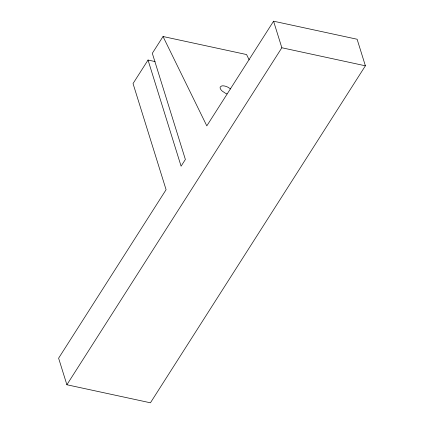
<?xml version="1.0" encoding="UTF-8"?>
<svg xmlns="http://www.w3.org/2000/svg" width="424" height="424" viewBox="0 0 424 424"><rect width="100%" height="100%" fill="white"/><g stroke="black" fill="none" stroke-linecap="round" stroke-linejoin="round"><path stroke-width="0.64" d="M148.034 60.044L133.035 83.56L166.091 189.698L58.613 358.195L66.886 384.759L150.43 402.8L365.387 65.805L357.114 39.241L273.57 21.2L206.806 125.875L163.028 36.512L152.311 53.307L185.378 159.466L181.09 166.182L148.034 60.044L155.099 61.57M66.886 384.759L281.843 47.758L273.57 21.2M281.843 47.758L365.387 65.805M163.028 36.512L246.572 54.553L249.179 59.879M230.619 88.939L228.048 87.27A7.139 3.185 27.1 0 0 221.779 85.918L220.236 86.957A7.372 3.286 27.1 0 0 222.293 91.144L225.335 93.174A7.139 3.185 27.1 0 0 227.052 93.921"/></g></svg>
